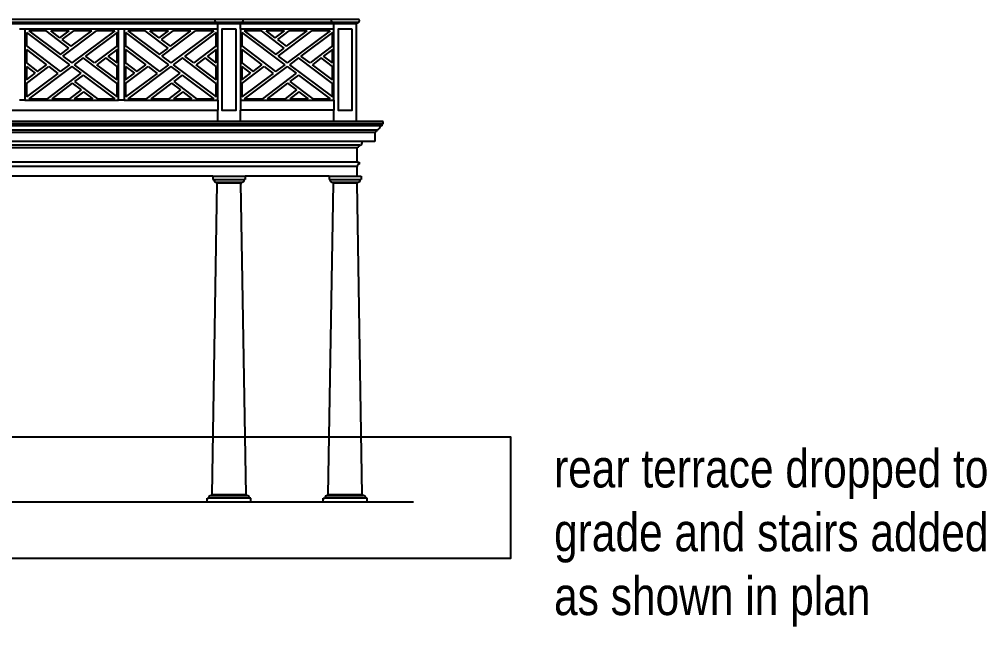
# Model space of a CAD drawing. Header units: inches. Extents: x 1902 to 78711, y -439399 to 11089.
# Drawn here: x 78369.3 to 78710.6, y -3366 to -3151.8 of the extents above; entities that cross this region are included whole.
import ezdxf

# ---------------------------------------------------------------- set-up
doc = ezdxf.new("R2010")
doc.units = ezdxf.units.IN
doc.header["$LTSCALE"] = 48
doc.header["$MEASUREMENT"] = 0
for name, color, linetype in [('1WHITE', 7, 'CONTINUOUS'), ('2MAGENTA', 6, 'CONTINUOUS'), ('3BLUE', 5, 'CONTINUOUS'), ('4CYAN', 4, 'CONTINUOUS'), ('6YELLOW', 2, 'CONTINUOUS'), ('8GREY', 8, 'CONTINUOUS'), ('A-CLEANPRINT', 8, 'CONTINUOUS'), ('A-TEXT', 6, 'CONTINUOUS')]:
    doc.layers.add(name, color=color, linetype=linetype)
doc.styles.add('QUARTER', font='stylu.ttf', dxfattribs={"width": 0.83, "height": 4.5})

# ---------------------------------------------------------------- blocks, each defined once
blk = doc.blocks.new('TRIM-BED MOULDING elevation')
at = {"layer": '4CYAN'}
for p, q in [((0, 0), (0.16, 0)), ((0.59, 0.43), (0.59, 0.58))]:
    blk.add_line(p, q, dxfattribs=at)
for centre, radius, start, end in [((0.59, 0), 0.429, 90, 180), ((0.59, 1.08), 0.5, 270, 35.511)]:
    blk.add_arc(centre, radius, start, end, dxfattribs=at)

msp = doc.modelspace()

# ---------------------------------------------------------------- linework, layer by layer
at = {"layer": '1WHITE'}
for p, q in [((78488.75, -3152.85), (78328.27, -3152.85)), ((78488.25, -3153.35), (78328.27, -3153.35)), ((78371.26, -3155.28), (78369.27, -3155.28)), ((78404.26, -3155.28), (78371.26, -3155.28)), ((78371.76, -3156.41), (78386.92, -3167.78)), ((78372.59, -3155.78), (78383.75, -3164.16)), ((78386.74, -3161.89), (78378.68, -3155.78)), ((78383.59, -3158.25), (78380.33, -3155.78)), ((78383.59, -3158.25), (78386.85, -3155.78)), ((78384.42, -3158.88), (78388.5, -3155.78)), ((78384.59, -3164.78), (78396.46, -3155.78)), ((78387.57, -3161.27), (78394.81, -3155.78)), ((78402.92, -3155.78), (78387.76, -3167.16)), ((78403.76, -3156.41), (78392.65, -3164.74)), ((78406.25, -3155.28), (78404.26, -3155.28)), ((78439.25, -3155.28), (78406.25, -3155.28)), ((78406.75, -3156.41), (78421.91, -3167.78)), ((78407.58, -3155.78), (78418.74, -3164.16)), ((78421.73, -3161.89), (78413.67, -3155.78)), ((78418.58, -3158.25), (78415.32, -3155.78)), ((78418.58, -3158.25), (78421.84, -3155.78)), ((78419.41, -3158.88), (78423.49, -3155.78)), ((78419.58, -3164.78), (78431.45, -3155.78)), ((78422.56, -3161.27), (78429.8, -3155.78)), ((78437.91, -3155.78), (78422.75, -3167.16)), ((78438.75, -3156.41), (78427.64, -3164.74)), ((78480.25, -3155.28), (78447.25, -3155.28)), ((78447.75, -3156.41), (78462.91, -3167.78)), ((78448.58, -3155.78), (78459.75, -3164.16)), ((78462.73, -3161.89), (78454.67, -3155.78)), ((78459.58, -3158.25), (78456.33, -3155.78)), ((78459.58, -3158.25), (78462.84, -3155.78)), ((78460.41, -3158.88), (78464.5, -3155.78)), ((78460.58, -3164.78), (78472.46, -3155.78)), ((78463.56, -3161.27), (78470.8, -3155.78)), ((78478.91, -3155.78), (78463.75, -3167.16)), ((78479.75, -3156.41), (78468.64, -3164.74)), ((78480.25, -3180.28), (78480.25, -3155.28)), ((78387.57, -3161.27), (78384.42, -3158.88)), ((78422.56, -3161.27), (78419.41, -3158.88)), ((78463.56, -3161.27), (78460.41, -3158.88)), ((78371.76, -3161.16), (78383.7, -3170.2)), ((78371.76, -3162.41), (78378.85, -3167.78)), ((78383.75, -3164.16), (78386.74, -3161.89)), ((78403.76, -3161.16), (78395.84, -3167.16)), ((78403.76, -3162.41), (78400.62, -3164.78)), ((78406.75, -3161.16), (78418.69, -3170.2)), ((78406.75, -3162.41), (78413.84, -3167.78)), ((78418.74, -3164.16), (78421.73, -3161.89)), ((78438.75, -3161.16), (78430.83, -3167.16)), ((78438.75, -3162.41), (78435.61, -3164.78)), ((78447.75, -3161.16), (78459.69, -3170.2)), ((78447.75, -3162.41), (78454.84, -3167.78)), ((78459.75, -3164.16), (78462.73, -3161.89)), ((78479.75, -3161.16), (78471.83, -3167.16)), ((78479.75, -3162.41), (78476.62, -3164.78)), ((78371.76, -3167.16), (78375.72, -3170.16)), ((78384.59, -3164.78), (78387.76, -3167.16)), ((78391.81, -3165.37), (78388.59, -3167.78)), ((78403.76, -3174.41), (78391.81, -3165.37)), ((78395.84, -3167.16), (78392.65, -3164.74)), ((78399.8, -3165.41), (78396.66, -3167.78)), ((78403.76, -3168.41), (78399.8, -3165.41)), ((78403.76, -3167.16), (78400.62, -3164.78)), ((78406.75, -3167.16), (78410.71, -3170.16)), ((78419.58, -3164.78), (78422.75, -3167.16)), ((78426.8, -3165.37), (78423.58, -3167.78)), ((78438.75, -3174.41), (78426.8, -3165.37)), ((78430.83, -3167.16), (78427.64, -3164.74)), ((78434.79, -3165.41), (78431.65, -3167.78)), ((78438.75, -3168.41), (78434.79, -3165.41)), ((78438.75, -3167.16), (78435.61, -3164.78)), ((78447.75, -3167.16), (78451.71, -3170.16)), ((78460.58, -3164.78), (78463.75, -3167.16)), ((78467.81, -3165.37), (78464.58, -3167.78)), ((78479.75, -3174.41), (78467.81, -3165.37)), ((78471.83, -3167.16), (78468.64, -3164.74)), ((78475.79, -3165.41), (78472.66, -3167.78)), ((78479.75, -3168.41), (78475.79, -3165.41)), ((78479.75, -3167.16), (78476.62, -3164.78)), ((78371.76, -3168.41), (78374.89, -3170.78)), ((78371.76, -3174.41), (78379.68, -3168.41)), ((78387.76, -3168.41), (78372.59, -3179.78)), ((78375.72, -3170.16), (78378.85, -3167.78)), ((78379.68, -3168.41), (78382.87, -3170.83)), ((78386.92, -3167.78), (78383.7, -3170.2)), ((78387.76, -3168.41), (78390.93, -3170.79)), ((78388.59, -3167.78), (78403.76, -3179.16)), ((78403.76, -3173.16), (78396.66, -3167.78)), ((78406.75, -3168.41), (78409.88, -3170.78)), ((78406.75, -3174.41), (78414.67, -3168.41)), ((78422.75, -3168.41), (78407.58, -3179.78)), ((78410.71, -3170.16), (78413.84, -3167.78)), ((78414.67, -3168.41), (78417.85, -3170.83)), ((78421.91, -3167.78), (78418.69, -3170.2)), ((78422.75, -3168.41), (78425.92, -3170.79)), ((78423.58, -3167.78), (78438.75, -3179.16)), ((78438.75, -3173.16), (78431.65, -3167.78)), ((78447.75, -3168.41), (78450.88, -3170.78)), ((78447.75, -3174.41), (78455.67, -3168.41)), ((78463.75, -3168.41), (78448.58, -3179.78)), ((78451.71, -3170.16), (78454.84, -3167.78)), ((78455.67, -3168.41), (78458.86, -3170.83)), ((78462.91, -3167.78), (78459.69, -3170.2)), ((78463.75, -3168.41), (78466.92, -3170.79)), ((78464.58, -3167.78), (78479.75, -3179.16)), ((78479.75, -3173.16), (78472.66, -3167.78)), ((78371.76, -3173.16), (78374.89, -3170.78)), ((78382.87, -3170.83), (78371.76, -3179.16)), ((78390.93, -3170.79), (78379.05, -3179.78)), ((78391.76, -3171.41), (78388.77, -3173.68)), ((78388.77, -3173.68), (78396.83, -3179.78)), ((78391.76, -3171.41), (78402.92, -3179.78)), ((78406.75, -3173.16), (78409.88, -3170.78)), ((78417.85, -3170.83), (78406.75, -3179.16)), ((78425.92, -3170.79), (78414.04, -3179.78)), ((78426.75, -3171.41), (78423.76, -3173.68)), ((78423.76, -3173.68), (78431.82, -3179.78)), ((78426.75, -3171.41), (78437.91, -3179.78)), ((78447.75, -3173.16), (78450.88, -3170.78)), ((78458.86, -3170.83), (78447.75, -3179.16)), ((78466.92, -3170.79), (78455.04, -3179.78)), ((78467.75, -3171.41), (78464.76, -3173.68)), ((78464.76, -3173.68), (78472.83, -3179.78)), ((78467.75, -3171.41), (78478.91, -3179.78)), ((78387.94, -3174.3), (78380.7, -3179.78)), ((78391.09, -3176.69), (78387.01, -3179.78)), ((78387.94, -3174.3), (78391.09, -3176.69)), ((78391.92, -3177.32), (78388.66, -3179.78)), ((78391.92, -3177.32), (78395.18, -3179.78)), ((78422.93, -3174.3), (78415.69, -3179.78)), ((78426.08, -3176.69), (78422, -3179.78)), ((78422.93, -3174.3), (78426.08, -3176.69)), ((78426.91, -3177.32), (78423.65, -3179.78)), ((78426.91, -3177.32), (78430.17, -3179.78)), ((78463.93, -3174.3), (78456.7, -3179.78)), ((78467.08, -3176.69), (78463, -3179.78)), ((78463.93, -3174.3), (78467.08, -3176.69)), ((78467.91, -3177.32), (78464.66, -3179.78)), ((78467.91, -3177.32), (78471.17, -3179.78)), ((78371.26, -3180.28), (78369.27, -3180.28)), ((78406.25, -3180.28), (78404.26, -3180.28)), ((78497.14, -3188.6), (78328.74, -3188.6)), ((78494.64, -3191.65), (78329.26, -3191.65)), ((78488.42, -3197.1), (78330.78, -3197.1)), ((78488.42, -3202.1), (78328.46, -3202.1)), ((78437.88, -3208.32), (78448.61, -3208.32)), ((78447.41, -3209.5), (78439.08, -3209.5)), ((78478.88, -3208.32), (78489.62, -3208.32)), ((78488.42, -3209.5), (78480.08, -3209.5)), ((78450.45, -3320.6), (78436.05, -3320.6)), ((78449.25, -3319.42), (78437.25, -3319.42)), ((78491.45, -3320.6), (78477.05, -3320.6)), ((78490.25, -3319.42), (78478.25, -3319.42))]:
    msp.add_line(p, q, dxfattribs=at)
for points in [[(78404.26, -3155.28), (78371.26, -3155.28), (78371.26, -3180.28), (78404.26, -3180.28)], [(78439.25, -3155.28), (78406.25, -3155.28), (78406.25, -3180.28), (78439.25, -3180.28)], [(78480.25, -3155.28), (78447.25, -3155.28), (78447.25, -3180.28), (78480.25, -3180.28)]]:
    msp.add_lwpolyline(points, close=True, dxfattribs=at)
for points in [[(78371.76, -3156.41), (78371.76, -3161.16)], [(78378.68, -3155.78), (78372.59, -3155.78)], [(78386.85, -3155.78), (78380.33, -3155.78)], [(78394.81, -3155.78), (78388.5, -3155.78)], [(78402.92, -3155.78), (78396.46, -3155.78)], [(78403.76, -3161.16), (78403.76, -3156.41)], [(78406.75, -3156.41), (78406.75, -3161.16)], [(78413.67, -3155.78), (78407.58, -3155.78)], [(78421.84, -3155.78), (78415.32, -3155.78)], [(78429.8, -3155.78), (78423.49, -3155.78)], [(78437.91, -3155.78), (78431.45, -3155.78)], [(78438.75, -3161.16), (78438.75, -3156.41)], [(78447.75, -3156.41), (78447.75, -3161.16)], [(78454.67, -3155.78), (78448.58, -3155.78)], [(78462.84, -3155.78), (78456.33, -3155.78)], [(78470.8, -3155.78), (78464.5, -3155.78)], [(78478.91, -3155.78), (78472.46, -3155.78)], [(78479.75, -3161.16), (78479.75, -3156.41)], [(78371.76, -3162.41), (78371.76, -3167.16)], [(78403.76, -3167.16), (78403.76, -3162.41)], [(78406.75, -3162.41), (78406.75, -3167.16)], [(78438.75, -3167.16), (78438.75, -3162.41)], [(78447.75, -3162.41), (78447.75, -3167.16)], [(78479.75, -3167.16), (78479.75, -3162.41)], [(78371.76, -3168.41), (78371.76, -3173.16)], [(78403.76, -3173.16), (78403.76, -3168.41)], [(78406.75, -3168.41), (78406.75, -3173.16)], [(78438.75, -3173.16), (78438.75, -3168.41)], [(78447.75, -3168.41), (78447.75, -3173.16)], [(78479.75, -3173.16), (78479.75, -3168.41)], [(78371.76, -3174.41), (78371.76, -3179.16)], [(78403.76, -3179.16), (78403.76, -3174.41)], [(78406.75, -3174.41), (78406.75, -3179.16)], [(78438.75, -3179.16), (78438.75, -3174.41)], [(78447.75, -3174.41), (78447.75, -3179.16)], [(78479.75, -3179.16), (78479.75, -3174.41)], [(78372.59, -3179.78), (78379.05, -3179.78)], [(78380.7, -3179.78), (78387.01, -3179.78)], [(78388.66, -3179.78), (78395.18, -3179.78)], [(78396.83, -3179.78), (78402.92, -3179.78)], [(78407.58, -3179.78), (78414.04, -3179.78)], [(78415.69, -3179.78), (78422, -3179.78)], [(78423.65, -3179.78), (78430.17, -3179.78)], [(78431.82, -3179.78), (78437.91, -3179.78)], [(78448.58, -3179.78), (78455.04, -3179.78)], [(78456.7, -3179.78), (78463, -3179.78)], [(78464.66, -3179.78), (78471.17, -3179.78)], [(78472.83, -3179.78), (78478.91, -3179.78)]]:
    msp.add_lwpolyline(points, dxfattribs=at)
at = {"layer": '2MAGENTA', "ltscale": 0.25}
for p, q in [((78438.5, -3152.85), (78438.75, -3152.85)), ((78438.56, -3151.86), (78438.56, -3151.78)), ((78438.75, -3153.01), (78438.75, -3152.85)), ((78439.08, -3153.35), (78439.25, -3153.35)), ((78439.25, -3155.28), (78439.25, -3153.35)), ((78447.25, -3155.28), (78447.25, -3153.35)), ((78447.41, -3153.35), (78447.25, -3153.35)), ((78447.75, -3153.01), (78447.75, -3152.85)), ((78448, -3152.85), (78447.75, -3152.85)), ((78447.94, -3151.86), (78447.94, -3151.78)), ((78479.5, -3152.85), (78479.75, -3152.85)), ((78479.56, -3151.86), (78479.56, -3151.78)), ((78479.75, -3153.01), (78479.75, -3152.85)), ((78480.08, -3153.35), (78480.25, -3153.35)), ((78480.25, -3155.28), (78480.25, -3153.35))]:
    msp.add_line(p, q, dxfattribs=at)
at = {"layer": '2MAGENTA'}
for p, q in [((78439.25, -3180.28), (78439.25, -3183.78)), ((78447.25, -3180.28), (78447.25, -3183.78)), ((78480.25, -3180.28), (78480.25, -3183.78)), ((78497.64, -3187.85), (78328.63, -3187.85)), ((78437.58, -3207.1), (78448.92, -3207.1)), ((78478.58, -3207.1), (78489.92, -3207.1))]:
    msp.add_line(p, q, dxfattribs=at)
at = {"layer": '2MAGENTA', "ltscale": 0.25}
for centre, radius, start, end in [((78438.62, -3152.24), 0.385, 99.1365, 227.7709), ((78438.08, -3152.83), 0.422, 358.3925, 47.7408), ((78438.75, -3153.35), 0.333, 0, 90), ((78447.75, -3153.35), 0.333, 90, 180), ((78447.88, -3152.24), 0.385, 312.2291, 80.8635), ((78448.42, -3152.83), 0.422, 132.2592, 181.6075), ((78479.62, -3152.24), 0.385, 99.1365, 227.7709), ((78479.08, -3152.83), 0.422, 358.3925, 47.7408), ((78479.75, -3153.35), 0.333, 0, 90)]:
    msp.add_arc(centre, radius, start, end, dxfattribs=at)
at = {"layer": '3BLUE'}
for p, q in [((78488.94, -3151.78), (78328.27, -3151.78)), ((78488.25, -3187.78), (78488.25, -3153.35)), ((78488.42, -3153.35), (78488.25, -3153.35)), ((78488.75, -3153.01), (78488.75, -3152.85)), ((78489, -3152.85), (78488.75, -3152.85)), ((78488.94, -3151.86), (78488.94, -3151.78)), ((78336.26, -3183.78), (78439.25, -3183.78)), ((78439.25, -3187.78), (78439.25, -3183.78)), ((78447.25, -3187.78), (78447.25, -3183.78)), ((78480.25, -3183.78), (78447.25, -3183.78)), ((78480.25, -3187.78), (78480.25, -3183.78)), ((78490.05, -3194.85), (78330.02, -3194.85))]:
    msp.add_line(p, q, dxfattribs=at)
for centre, radius, start, end in [((78488.75, -3153.35), 0.333, 90, 180), ((78488.88, -3152.24), 0.385, 312.2291, 80.8635), ((78489.42, -3152.83), 0.422, 132.2592, 181.6075)]:
    msp.add_arc(centre, radius, start, end, dxfattribs=at)
at = {"layer": '4CYAN'}
for p, q in [((78495.53, -3191.04), (78495.53, -3190.82)), ((78497.14, -3188.6), (78497.64, -3188.6)), ((78497.14, -3188.6), (78497.14, -3189.3)), ((78497.64, -3188.6), (78497.64, -3187.85)), ((78494.64, -3191.65), (78494.92, -3191.65)), ((78494.64, -3191.65), (78494.64, -3194.85)), ((78488.42, -3202.1), (78488.42, -3197.1)), ((78494.64, -3194.85), (78490.05, -3194.85)), ((78488.42, -3202.1), (78489.19, -3202.1)), ((78488.42, -3207.1), (78488.42, -3203.64)), ((78488.42, -3207.1), (78488.42, -3203.64)), ((78489.19, -3202.1), (78489.19, -3202.87)), ((78437.58, -3207.1), (78328.27, -3207.1)), ((78437.58, -3207.1), (78437.58, -3208.32)), ((78478.58, -3207.1), (78448.92, -3207.1)), ((78448.92, -3207.1), (78448.92, -3208.32)), ((78478.58, -3207.1), (78478.58, -3208.32)), ((78489.92, -3207.1), (78489.92, -3208.32)), ((78437.25, -3319.42), (78439.08, -3209.5)), ((78437.58, -3208.32), (78437.88, -3208.32)), ((78438.75, -3209.5), (78438.75, -3209.18)), ((78439.08, -3209.5), (78438.75, -3209.5)), ((78449.25, -3319.42), (78447.41, -3209.5)), ((78447.41, -3209.5), (78447.75, -3209.5)), ((78447.75, -3209.5), (78447.75, -3209.18)), ((78448.92, -3208.32), (78448.61, -3208.32)), ((78478.25, -3319.42), (78480.08, -3209.5)), ((78478.58, -3208.32), (78478.88, -3208.32)), ((78479.75, -3209.5), (78479.75, -3209.18)), ((78480.08, -3209.5), (78479.75, -3209.5)), ((78490.25, -3319.42), (78488.42, -3209.5)), ((78488.42, -3209.5), (78488.75, -3209.5)), ((78488.75, -3209.5), (78488.75, -3209.18)), ((78489.92, -3208.32), (78489.62, -3208.32)), ((78435.51, -3322.1), (78435.51, -3320.6)), ((78435.51, -3320.6), (78436.05, -3320.6)), ((78437.25, -3319.42), (78436.91, -3319.42)), ((78436.91, -3319.42), (78436.91, -3319.74)), ((78449.25, -3319.42), (78449.58, -3319.42)), ((78449.58, -3319.42), (78449.58, -3319.74)), ((78450.98, -3320.6), (78450.45, -3320.6)), ((78450.98, -3322.1), (78450.98, -3320.6)), ((78476.51, -3322.1), (78476.51, -3320.6)), ((78476.51, -3320.6), (78477.05, -3320.6)), ((78478.25, -3319.42), (78477.92, -3319.42)), ((78477.92, -3319.42), (78477.92, -3319.74)), ((78490.25, -3319.42), (78490.58, -3319.42)), ((78490.58, -3319.42), (78490.58, -3319.74)), ((78491.99, -3320.6), (78491.45, -3320.6)), ((78491.99, -3322.1), (78491.99, -3320.6))]:
    msp.add_line(p, q, dxfattribs=at)
for centre, radius, start, end in [((78495.53, -3191.65), 0.608, 90, 180), ((78489.19, -3203.64), 0.771, 90, 180.0123), ((78438.75, -3208.32), 0.866, 180, 270), ((78447.75, -3208.32), 0.866, 270, 0), ((78479.75, -3208.32), 0.866, 180, 270), ((78488.75, -3208.32), 0.866, 270, 0), ((78436.91, -3320.6), 0.866, 90, 180), ((78449.58, -3320.6), 0.866, 0, 90), ((78477.92, -3320.6), 0.866, 90, 180), ((78490.58, -3320.6), 0.866, 0, 90)]:
    msp.add_arc(centre, radius, start, end, dxfattribs=at)
msp.add_open_spline([(78497.14, -3189.3), (78496.94, -3189.36), (78496.56, -3189.5), (78496.33, -3190.06), (78496.1, -3190.62), (78495.72, -3190.76), (78495.53, -3190.82)], degree=3, dxfattribs=at)
at = {"layer": '6YELLOW'}
msp.add_line((78508.33, -3322.1), (78326.77, -3322.1), dxfattribs=at)
at = {"layer": '8GREY'}
for p, q in [((78497.14, -3189.3), (78328.85, -3189.3)), ((78495.53, -3190.82), (78329.08, -3190.82)), ((78489.39, -3196.15), (78330.46, -3196.15)), ((78488.42, -3203.64), (78328.27, -3203.64))]:
    msp.add_line(p, q, dxfattribs=at)
for points in [[(78445.75, -3155.28), (78440.75, -3155.28), (78440.75, -3183.78), (78445.75, -3183.78)], [(78486.75, -3155.28), (78481.75, -3155.28), (78481.75, -3183.78), (78486.75, -3183.78)]]:
    msp.add_lwpolyline(points, close=True, dxfattribs=at)
at = {"layer": 'A-CLEANPRINT'}
for p, q in [((78438.75, -3209.18), (78447.75, -3209.18)), ((78479.75, -3209.18), (78488.75, -3209.18)), ((78436.91, -3319.74), (78449.58, -3319.74)), ((78477.92, -3319.74), (78490.58, -3319.74))]:
    msp.add_line(p, q, dxfattribs=at)
at = {"layer": 'A-TEXT', "color": 1}
msp.add_lwpolyline([(78328.27, -3299.02), (78542.58, -3299.02), (78542.58, -3341.97), (78328.27, -3341.97)], close=True, dxfattribs=at)

# ---------------------------------------------------------------- block references
at = {"layer": '1WHITE', "extrusion": (0, 0, -1), "xscale": -1.636363354785362, "yscale": 1.636363354785362, "zscale": -1.636363354785362}
msp.add_blockref('TRIM-BED MOULDING elevation', (-78488.42, -3197.1), dxfattribs=at)

# ---------------------------------------------------------------- texts
at = {"layer": 'A-TEXT', "color": 1, "insert": (78557.93, -3303.38), "char_height": 13.5, "attachment_point": 1, "style": 'QUARTER'}
msp.add_mtext_dynamic_manual_height_columns('rear terrace dropped to grade and stairs added as shown in plan', width=168.2609, gutter_width=22.5, heights=[0], dxfattribs=at)

doc.saveas('drawing.dxf')
